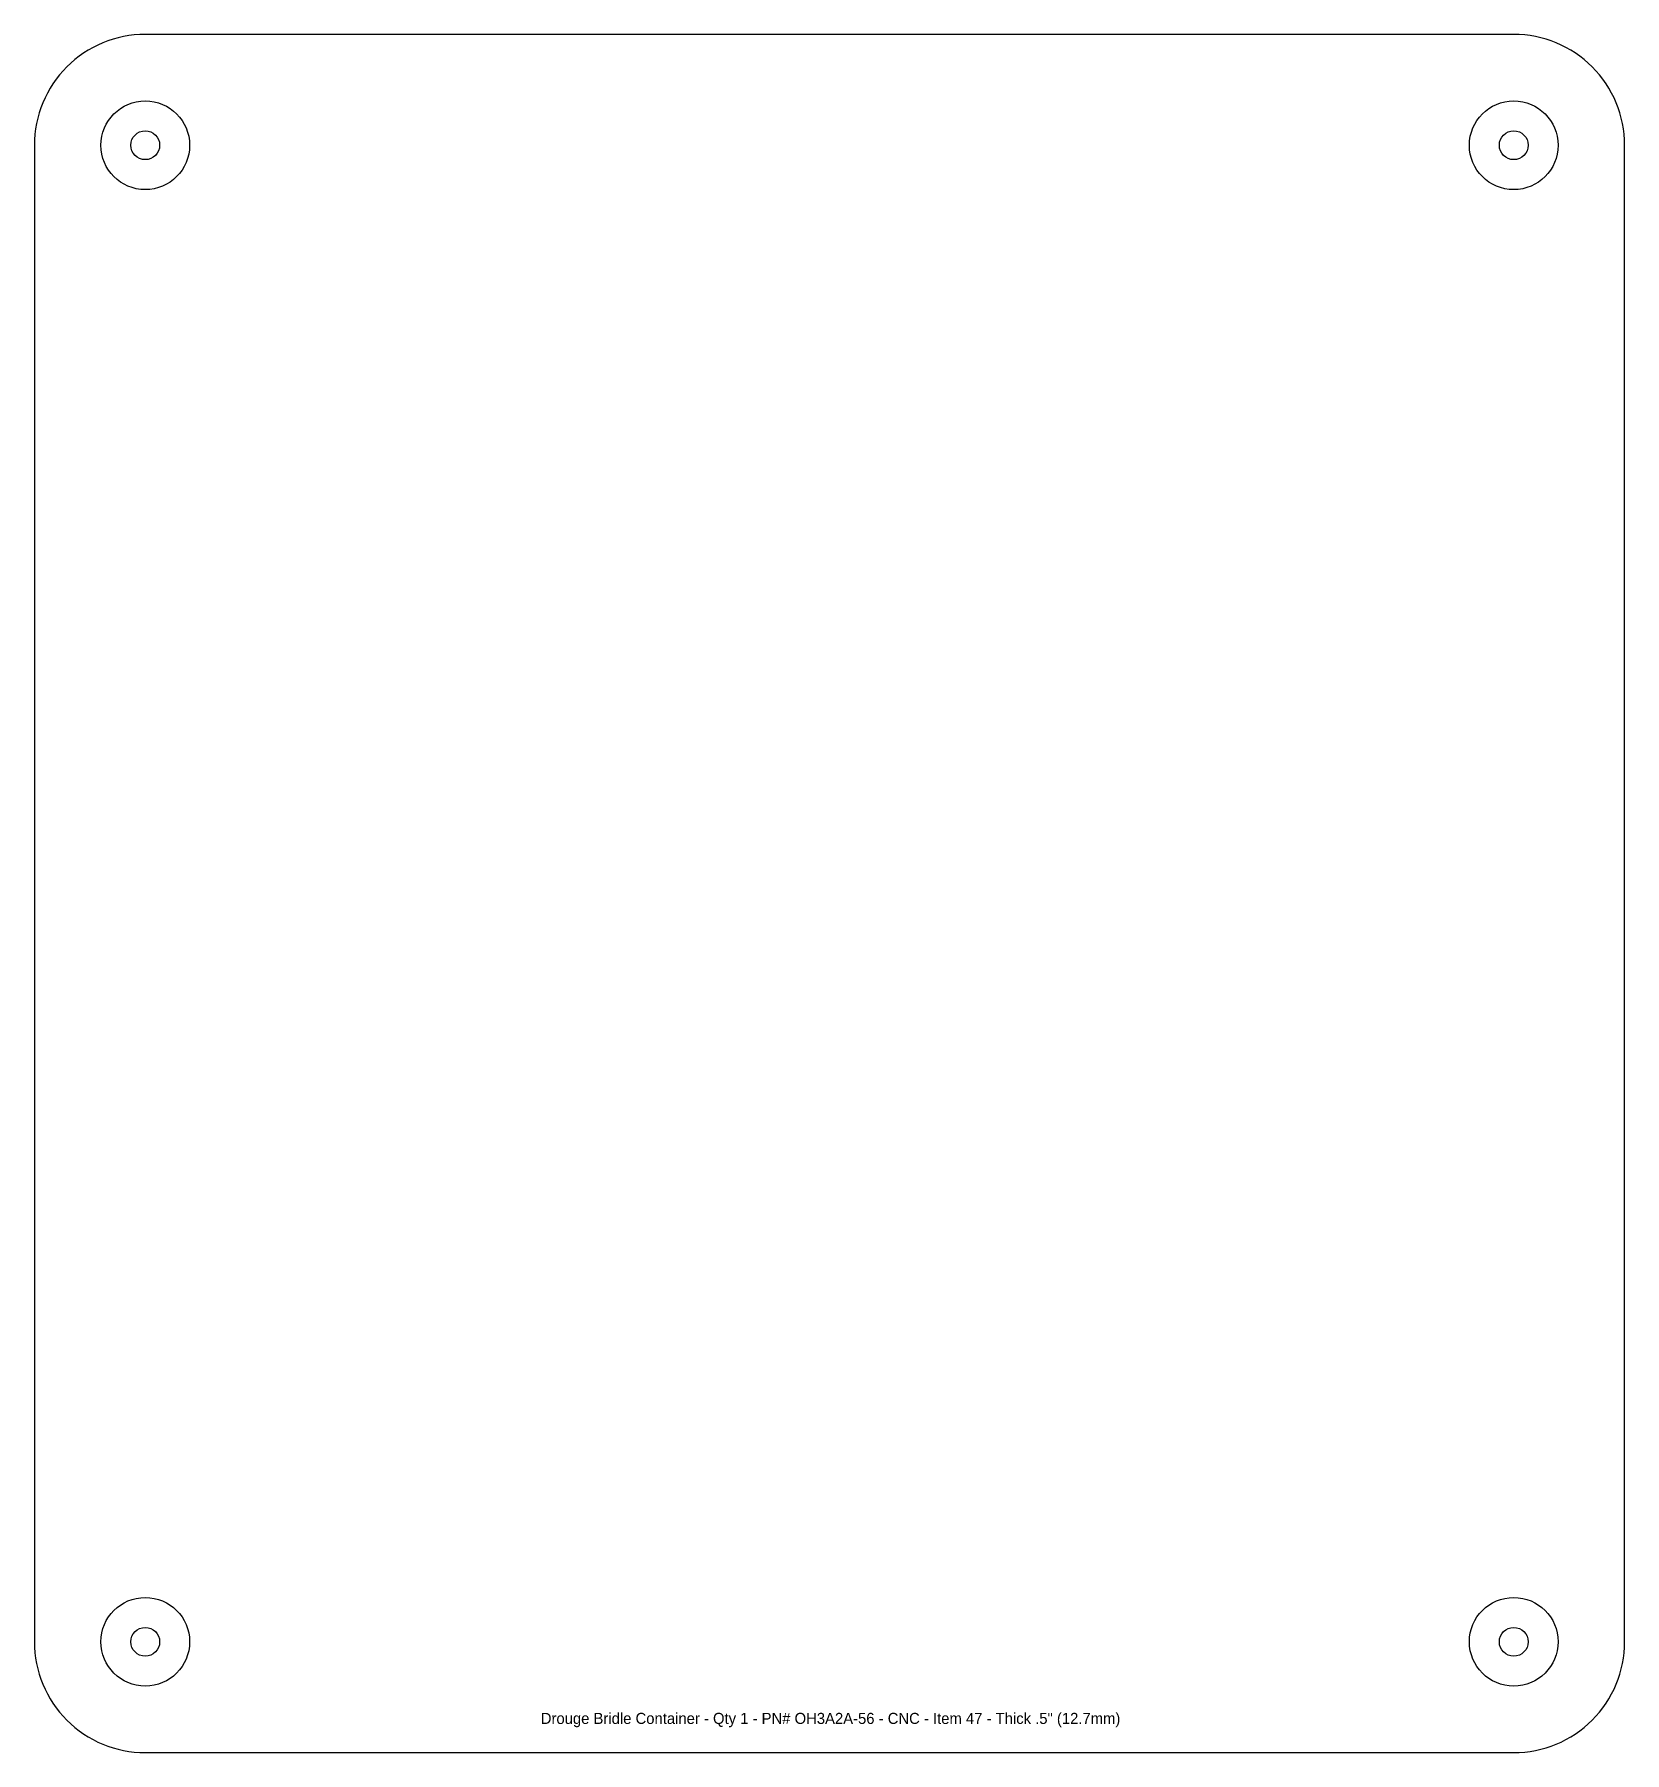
# Model space of a CAD drawing. Extents: x 4.34 to 11.51, y 6.03 to 13.78.
import ezdxf

# ---------------------------------------------------------------- set-up
doc = ezdxf.new("R2010")
doc.units = 0
doc.header["$MEASUREMENT"] = 0
doc.layers.get('0').update_dxf_attribs({"linetype": 'CONTINUOUS'})
doc.layers.add('Info', color=4, linetype='CONTINUOUS')
doc.styles.add('Annotative', font='txt')

msp = doc.modelspace()

# ---------------------------------------------------------------- linework, layer by layer
at = {"color": 7, "linetype": 'Continuous'}
msp.add_lwpolyline([(11.5143, 13.2807, 0.414214), (11.0143, 13.7807), (4.843, 13.7807, 0.414214), (4.343, 13.2807), (4.343, 6.5307, 0.414214), (4.843, 6.0307), (11.0143, 6.0307, 0.414214), (11.5143, 6.5307)], format="xyb", close=True, dxfattribs=at)
for centre in [(4.843, 13.2807), (11.0143, 13.2807), (4.843, 6.5307), (11.0143, 6.5307)]:
    msp.add_circle(centre, 0.2, dxfattribs=at)
for centre in [(4.843, 13.2807), (11.0143, 13.2807), (4.843, 6.5307), (11.0143, 6.5307)]:
    msp.add_circle(centre, 0.065)

# ---------------------------------------------------------------- texts
at = {"layer": 'Info', "insert": (7.9334, 6.2102), "char_height": 0.05, "attachment_point": 2, "style": 'Annotative'}
msp.add_mtext_dynamic_manual_height_columns('Drouge Bridle Container - Qty 1 - PN# OH3A2A-56 - CNC - Item 47 - Thick .5" (12.7mm)', width=4.013448, gutter_width=0.625, heights=[0.0766], dxfattribs=at)

doc.saveas('drawing.dxf')
